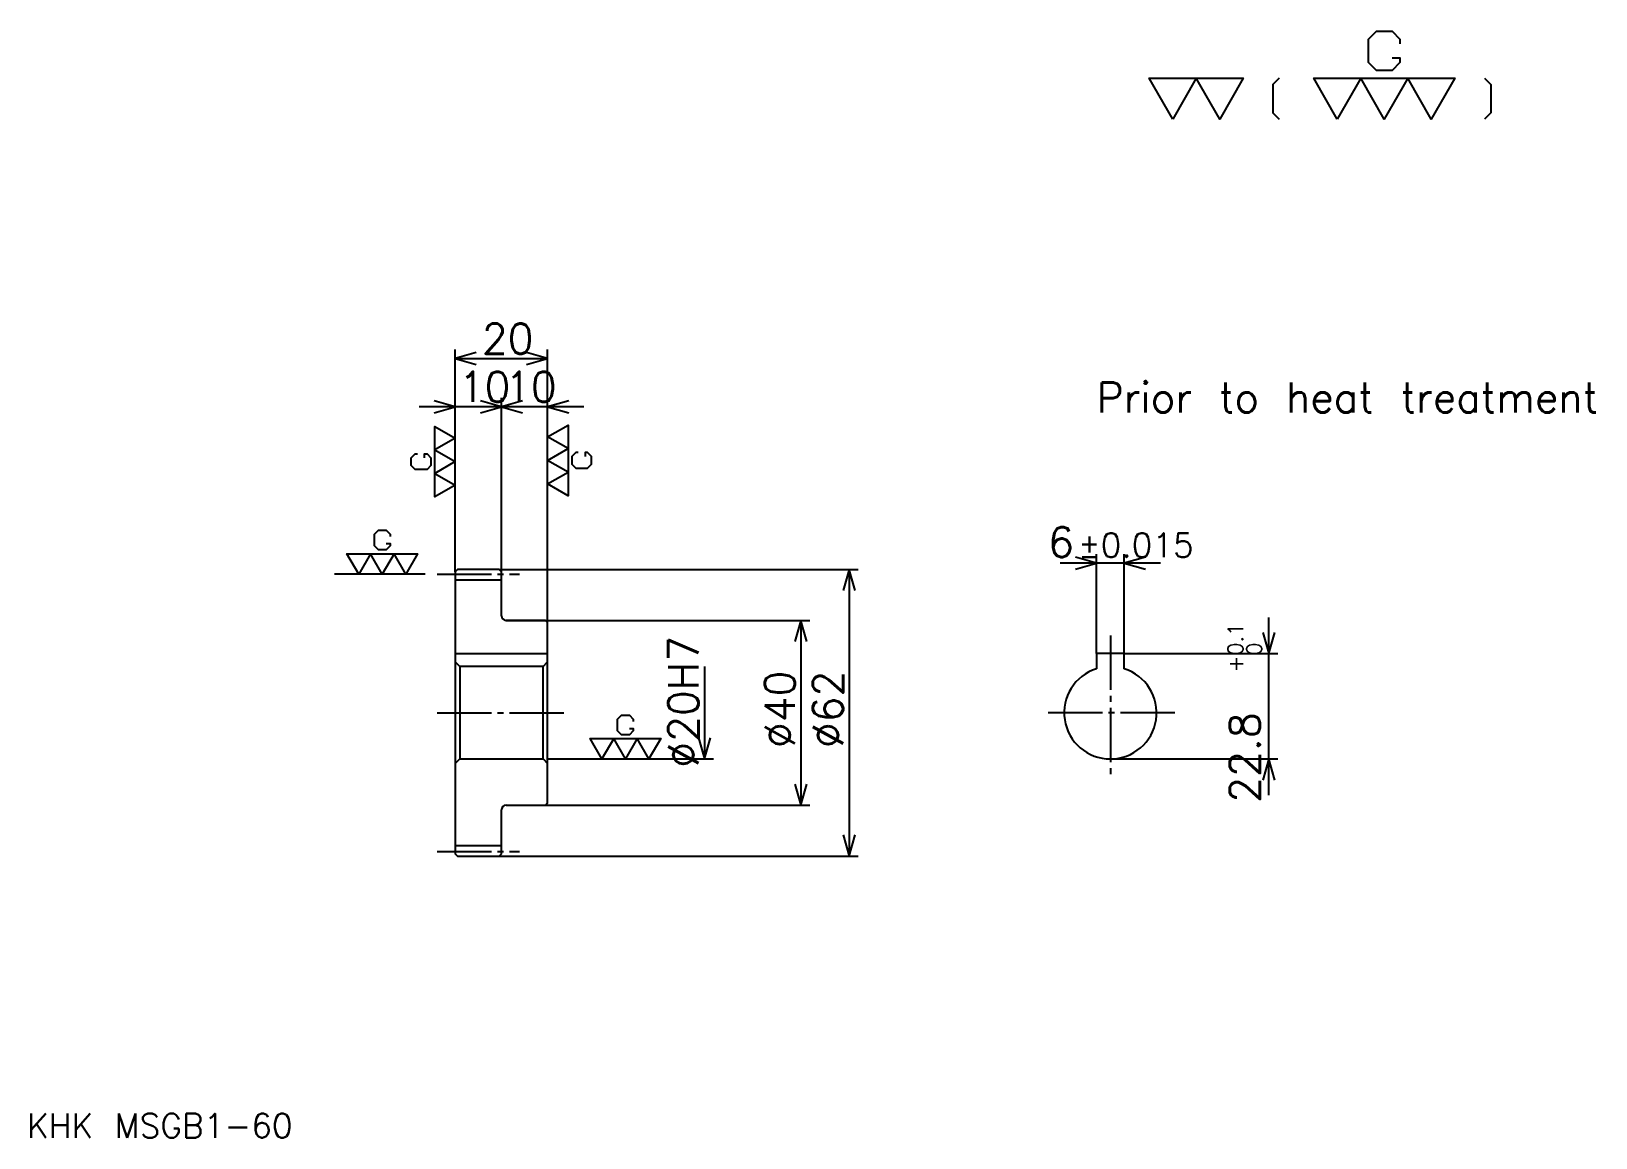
# Model space of a CAD drawing. Extents: x 14 to 352, y 14 to 254.
import ezdxf

# ---------------------------------------------------------------- set-up
doc = ezdxf.new("R2010")
doc.units = 0
doc.linetypes.add('DASHDOT', pattern=[15.652174, 11.73913, -1.304348, 1.304348, -1.304348])
doc.layers.get('0').update_dxf_attribs({"linetype": 'CONTINUOUS'})
doc.layers.add('DASHDOT', color=6, linetype='DASHDOT')
doc.styles.add('KANJI', font='TXT', dxfattribs={"bigfont": 'BIGFONT'})

msp = doc.modelspace()

# ---------------------------------------------------------------- linework, layer by layer
at = {"color": 5}
for p, q in [((105.652168, 137.304352), (105.652168, 184.91304)), ((105.652168, 182.956512), (125.652168, 182.956512)), ((125.652168, 137.304352), (125.652168, 184.91304)), ((115.652168, 137.304352), (115.652168, 174.478256)), ((123.478256, 172.521729), (97.82608, 172.521729)), ((133.478256, 172.521729), (107.82608, 172.521729)), ((244.391296, 119.104347), (244.391296, 140.626083)), ((250.391296, 119.104347), (250.391296, 140.626083)), ((105.652168, 136.804352), (105.652168, 137.304352)), ((115.152168, 137.304352), (125.652168, 137.304352)), ((115.652168, 136.804352), (115.652168, 137.304352)), ((125.652168, 137.304352), (192.82608, 137.304352)), ((125.652168, 125.804344), (125.652168, 137.304352)), ((190.869568, 137.304352), (190.869568, 75.304344)), ((258.217377, 138.669556), (236.565216, 138.669556)), ((116.652168, 126.304344), (125.652168, 126.304344)), ((125.652168, 126.304344), (182.391296, 126.304344)), ((180.434784, 126.304344), (180.434784, 86.304344)), ((281.695648, 88.478256), (281.695648, 126.930435)), ((250.391296, 119.104347), (283.652191, 119.104347)), ((159.565216, 116.304344), (159.565216, 96.304344)), ((125.652168, 96.304344), (161.521729, 96.304344)), ((247.391296, 96.304344), (283.652191, 96.304344)), ((116.652168, 86.304344), (125.652168, 86.304344)), ((125.652168, 86.304344), (182.391296, 86.304344)), ((115.152168, 75.304344), (125.652168, 75.304344)), ((125.652168, 75.304344), (192.82608, 75.304344))]:
    msp.add_line(p, q, dxfattribs=at)
at = {"color": 7}
msp.add_line((99.130432, 136.304352), (79.565216, 136.304352), dxfattribs=at)
at = {"color": 4}
for p, q in [((105.652168, 135.054352), (115.652168, 135.054352)), ((105.652168, 119.104347), (125.652168, 119.104347)), ((106.652168, 116.304344), (106.652168, 96.304344)), ((124.652168, 116.304344), (125.652168, 117.304344)), ((124.652168, 96.304344), (125.652168, 95.304344)), ((105.652168, 77.554344), (115.652168, 77.554344))]:
    msp.add_line(p, q, dxfattribs=at)
at = {"color": 7}
for points in [[(308.347839, 248.008698), (310.043488, 248.008698), (310.043488, 246.991302), (308.347839, 245.295654), (304.956512, 245.295654), (303.260864, 246.991302), (303.260864, 252.078262), (304.956512, 253.773911), (308.347839, 253.773911), (310.043488, 252.078262), (310.043488, 251.060867)], [(260.869568, 234.782608), (255.782608, 243.600006), (276.130432, 243.600006), (271.043488, 234.782608), (265.956512, 243.600006), (260.869568, 234.782608)], [(283.93045, 243.600006), (282.573914, 242.243484), (282.573914, 236.13913), (283.93045, 234.782608)], [(296.478271, 234.782608), (291.391296, 243.600006), (321.913055, 243.600006), (316.82608, 234.782608), (311.739136, 243.600006), (306.652191, 234.782608), (301.565216, 243.600006), (296.478271, 234.782608)], [(328.356506, 243.600006), (329.713043, 242.243484), (329.713043, 236.13913), (328.356506, 234.782608)], [(105.652168, 155.565216), (101.243469, 153.021729), (101.243469, 168.282608), (105.652168, 165.739136), (101.243469, 163.195648), (105.652168, 160.652161), (101.243469, 158.108688), (105.652168, 155.565216)], [(125.652168, 166), (130.060867, 168.543472), (130.060867, 153.282608), (125.652168, 155.82608), (130.060867, 158.369568), (125.652168, 160.91304), (130.060867, 163.456512), (125.652168, 166)], [(132.265213, 162.608688), (131.756516, 162.608688), (130.908691, 161.760864), (130.908691, 160.065216), (131.756516, 159.217392), (134.299988, 159.217392), (135.147827, 160.065216), (135.147827, 161.760864), (134.299988, 162.608688), (133.79129, 162.608688), (133.79129, 161.760864)], [(99.039124, 161.5), (99.039124, 162.347824), (99.547821, 162.347824), (100.395645, 161.5), (100.395645, 159.804352), (99.547821, 158.956512), (97.004341, 158.956512), (96.156517, 159.804352), (96.156517, 161.5), (97.004341, 162.347824), (97.513039, 162.347824)], [(90.717384, 142.917389), (91.565208, 142.917389), (91.565208, 142.408691), (90.717384, 141.560867), (89.021729, 141.560867), (88.173904, 142.408691), (88.173904, 144.952179), (89.021729, 145.799988), (90.717384, 145.799988), (91.565208, 144.952179), (91.565208, 144.443481)], [(84.7826, 136.304352), (82.23912, 140.713043), (97.499992, 140.713043), (94.956512, 136.304352), (92.41304, 140.713043), (89.86956, 136.304352), (87.32608, 140.713043), (84.7826, 136.304352)], [(143.32608, 102.917389), (144.173904, 102.917389), (144.173904, 102.408691), (143.32608, 101.560867), (141.630432, 101.560867), (140.782608, 102.408691), (140.782608, 104.952171), (141.630432, 105.799995), (143.32608, 105.799995), (144.173904, 104.952171), (144.173904, 104.443474)], [(137.391296, 96.304344), (134.847824, 100.713043), (150.108688, 100.713043), (147.565216, 96.304344), (145.021729, 100.713043), (142.478256, 96.304344), (139.934784, 100.713043), (137.391296, 96.304344)]]:
    msp.add_lwpolyline(points, dxfattribs=at)
at = {"color": 5}
for points in [[(110.217384, 184.260864), (105.652168, 182.956512), (110.217384, 181.652176)], [(121.086952, 181.652176), (125.652168, 182.956512), (121.086952, 184.260864)], [(101.086952, 171.217392), (105.652168, 172.521729), (101.086952, 173.82608)], [(111.086952, 171.217392), (115.652168, 172.521729), (111.086952, 173.82608)], [(120.217384, 173.82608), (115.652168, 172.521729), (120.217384, 171.217392)], [(130.217392, 173.82608), (125.652168, 172.521729), (130.217392, 171.217392)], [(239.82608, 137.365219), (244.391296, 138.669556), (239.82608, 139.973907)], [(254.956512, 139.973907), (250.391296, 138.669556), (254.956512, 137.365219)], [(192.173904, 132.73912), (190.869568, 137.304352), (189.565216, 132.73912)], [(181.73912, 121.739128), (180.434784, 126.304344), (179.130432, 121.739128)], [(280.391296, 123.669563), (281.695648, 119.104347), (283, 123.669563)], [(158.260864, 100.86956), (159.565216, 96.304344), (160.869568, 100.86956)], [(283, 91.739128), (281.695648, 96.304344), (280.391296, 91.739128)], [(179.130432, 90.86956), (180.434784, 86.304344), (181.73912, 90.86956)], [(189.565216, 79.86956), (190.869568, 75.304344), (192.173904, 79.86956)]]:
    msp.add_lwpolyline(points, dxfattribs=at)
at = {"color": 4}
for points in [[(115.652168, 127.304344), (115.652168, 136.804352), (115.152168, 137.304352), (106.152168, 137.304352), (105.652168, 136.804352), (105.652168, 95.304344)], [(116.652168, 86.304344), (125.152168, 86.304344), (125.652168, 86.804344), (125.652168, 125.804344), (125.152168, 126.304344), (116.652168, 126.304344)], [(250.391296, 115.843735), (250.391296, 119.104347), (244.391296, 119.104347), (244.391296, 115.843735)], [(105.652168, 95.304344), (106.652168, 96.304344), (124.652168, 96.304344), (124.652168, 116.304344), (106.652168, 116.304344), (105.652168, 117.304344)], [(105.652168, 95.304344), (105.652168, 75.804344), (106.152168, 75.304344), (115.152168, 75.304344), (115.652168, 75.804344), (115.652168, 85.304344)]]:
    msp.add_lwpolyline(points, dxfattribs=at)
for centre, radius, start, end in [((116.652168, 127.304344), 1, 180, 270), ((247.391296, 106.304344), 10, 107.45760275, 72.54239725), ((116.652168, 85.304344), 1, 90, 180)]:
    msp.add_arc(centre, radius, start, end, dxfattribs=at)
at = {"layer": 'DASHDOT', "color": 7}
for p, q in [((101.739128, 136.304352), (119.565208, 136.304352)), ((247.391296, 123.017387), (247.391296, 92.391304)), ((101.739128, 106.304344), (129.565216, 106.304344)), ((261.304352, 106.304344), (233.478256, 106.304344)), ((101.739128, 76.304344), (119.565208, 76.304344))]:
    msp.add_line(p, q, dxfattribs=at)

# ---------------------------------------------------------------- texts
at = {"color": 7, "style": 'KANJI'}
for s, height, p in [('20', 6.521739, (111.41304, 184)), ('10', 6.521739, (106.41304, 173.565216)), ('10', 6.521739, (116.41304, 173.565216)), ('Prior to heat treatment', 6.521739, (244.391296, 171.278259)), ('6', 6.521739, (233.929138, 139.973907)), ('%%p0.015', 5.217391, (240.384857, 139.973907)), ('KHK MSGB1-60', 5.217391, (13.043478, 14.347826))]:
    msp.add_text(s, height=height, dxfattribs=at).set_placement(p)
for s, height, p in [('%%c20H7', 6.521739, (158.260864, 94.402168)), ('0.1', 3.26087, (276.086975, 118.709373)), ('0', 3.26087, (280.130432, 118.709373)), ('+', 3.26087, (276.086975, 115.057198)), ('%%c40', 6.521739, (179.130432, 98.641296)), ('%%c62', 6.521739, (189.565216, 98.641296)), ('22.8', 6.521739, (279.739136, 86.828529))]:
    msp.add_text(s, height=height, rotation=90, dxfattribs=at).set_placement(p)

doc.saveas('drawing.dxf')
